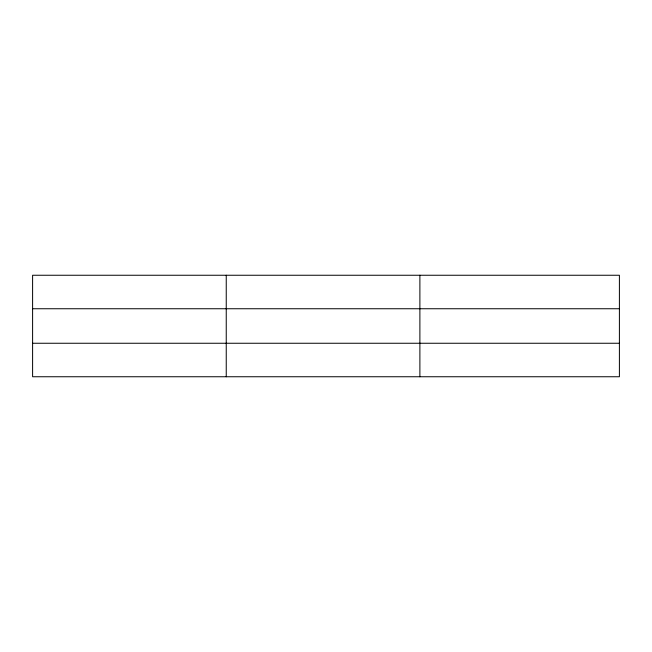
<?xml version="1.0" encoding="UTF-8"?>
<svg xmlns="http://www.w3.org/2000/svg" width="652" height="652" viewBox="0 0 652 652"><rect width="100%" height="100%" fill="white"/><g stroke="black" fill="none" stroke-linecap="round" stroke-linejoin="round"><path stroke-width="0.98" d="M226.244 376.75L226.244 275.25M419.888 376.75L419.888 275.25M619.4 308.746L619.4 275.25L32.6 275.25L32.6 376.75L619.4 376.75L619.4 308.746L32.6 308.746M32.6 343.254L619.4 343.254"/></g></svg>
